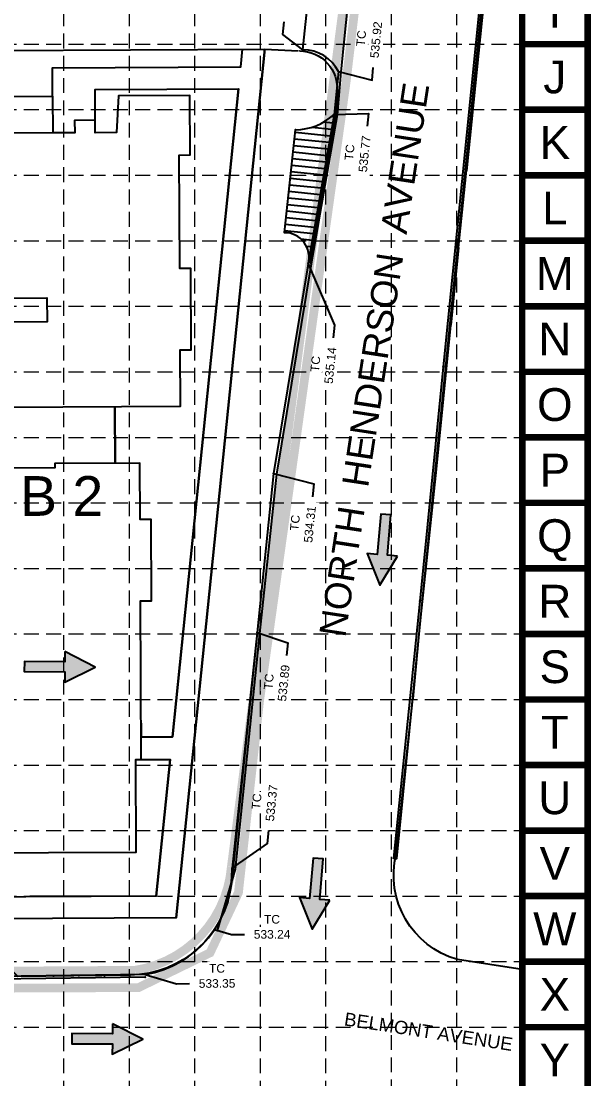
# Model space of a CAD drawing. Header units: feet. Extents: x 6046 to 7000, y 4530 to 5165.
# Drawn here: x 6870.7 to 7000.3, y 4780.6 to 5021 of the extents above; entities that cross this region are included whole.
import ezdxf
from ezdxf.enums import TextEntityAlignment as Align

# ---------------------------------------------------------------- set-up
doc = ezdxf.new("R2010")
doc.units = ezdxf.units.FT
doc.header["$LTSCALE"] = 30
doc.header["$MEASUREMENT"] = 0
for name, pattern in [('DASH', [1, 0.5, -0.5]), ('DOTS', [0.1901, 0.0001, -0.19]), ('HIDDEN', [0.375, 0.25, -0.125]), ('LEADER_LINE', [2, 1, 1])]:
    doc.linetypes.add(name, pattern=pattern)
for name, color, linetype in [('1 FLOW ARROWS', 7, 'Continuous'), ('1 LIMITS OF DISTURBANCE', 1, 'DASH'), ('1STAIR', 1, 'Continuous'), ('20051228_SURVEY', 1, 'Continuous'), ('20070516_TOPO', 1, 'Continuous'), ('BASE', 7, 'Continuous'), ('BLDG', 207, 'Continuous'), ('FROM_EASTON_ON_H', 1, 'Continuous'), ('GRID', 254, 'HIDDEN'), ('MH_BOUNDARY', 1, 'Continuous'), ('MOVE', 207, 'Continuous'), ('PROPOSED_CURB', 1, 'Continuous'), ('PROPOSED_SW', 1, 'Continuous'), ('SILT FENCE', 200, 'Continuous'), ('TOPO_MAP', 1, 'Continuous')]:
    doc.layers.add(name, color=color, linetype=linetype)
doc.styles.get("Standard").update_dxf_attribs({"font": 'ARIAL.TTF'})

# ---------------------------------------------------------------- blocks, each defined once
blk = doc.blocks.new('arrow')
blk.add_lwpolyline([(-67.01, -25.36), (-59.33, -25.42), (-59.57, -56.14), (-51.89, -56.2), (-51.65, -25.48), (-43.97, -25.54), (-55.3, -2.41), (-67.01, -25.36)], close=True)
at = {"color": 254}
for points in [[(-43.97, -25.54), (-67.01, -25.36), (-55.3, -2.41), (-67.01, -25.36)], [(-59.57, -56.14), (-51.89, -56.2), (-59.33, -25.42), (-51.65, -25.48)]]:
    blk.add_solid(points, dxfattribs=at)

msp = doc.modelspace()

# ---------------------------------------------------------------- linework, layer by layer
at = {"layer": '1STAIR', "color": 7, "linetype": 'Continuous', "flags": 128}
for points in [[(6877.83, 5010.41), (6920.68, 5010.63), (6921.09, 5014.63)], [(6905.97, 4817.21), (6926.12, 5014.66)], [(6877.86, 5003.91), (6877.83, 5010.41)], [(6887.52, 5005.46), (6920.17, 5005.63)], [(6887.56, 4998.46), (6887.52, 5005.46)], [(6905.14, 4858.33), (6920.17, 5005.63)], [(6892.07, 4920.52), (6892, 4933.4)], [(6892.19, 4920.52), (6892.13, 4933.4)], [(6898, 4861.46), (6898.02, 4858.3)], [(6898.02, 4858.3), (6905.14, 4858.33)], [(6896.79, 4853.17), (6904.62, 4853.21)], [(6901.45, 4822.19), (6904.62, 4853.21)], [(6901.45, 4822.19), (6872.71, 4822.04)], [(6905.97, 4817.21), (6793.32, 4816.64)]]:
    msp.add_lwpolyline(points, dxfattribs=at)
at = {"layer": '20051228_SURVEY', "color": 7, "linetype": 'Continuous', "flags": 128}
for points in [[(6970.18, 4969.57), (6974.02, 5006.82)], [(6970.18, 4969.57), (6968.44, 4951.87)], [(6961.43, 4884.13), (6965.14, 4919.19), (6968.44, 4951.87)], [(6961.4, 4884.15), (6959.75, 4867.01)], [(6956.03, 4831.73), (6959.75, 4867.01)]]:
    msp.add_lwpolyline(points, dxfattribs=at)
msp.add_lwpolyline([(6969.94, 4807.76), (6969.94, 4807.76, -0.405635), (6956.03, 4831.73), (6956.03, 4831.73)], format="xyb", dxfattribs=at)
at = {"layer": '20051228_SURVEY', "color": 7, "linetype": 'Continuous'}
msp.add_lwpolyline([(6984.66, 4805.52), (6969.94, 4807.76)], dxfattribs=at)
at = {"layer": '20070516_TOPO', "color": 7, "linetype": 'Continuous'}
for p, q in [((6946.51, 5040.8), (6943.44, 5009.47)), ((6934.78, 5014.46), (6936.86, 5034.39)), ((6975.8, 5032.86), (6966.67, 4942.47)), ((6976.27, 5032.81), (6967.2, 4942.41)), ((6942.88, 5009.54), (6941.86, 4999.8)), ((6943.44, 5009.47), (6942.6, 4999.67)), ((6941.86, 4999.8), (6936.01, 4965.84)), ((6942.6, 4999.67), (6936.69, 4965.83)), ((6930.57, 4972.92), (6933.13, 4996.31)), ((6936.01, 4965.84), (6928.13, 4918.22)), ((6936.69, 4965.83), (6928.78, 4918.05)), ((6966.67, 4942.47), (6961.34, 4889.18)), ((6967.2, 4942.41), (6961.92, 4889.36)), ((6928.13, 4918.22), (6924.36, 4882.1)), ((6928.78, 4918.05), (6924.93, 4881.87)), ((6961.34, 4889.18), (6955.4, 4830.8)), ((6961.92, 4889.36), (6956.04, 4830.75)), ((6924.36, 4882.1), (6918.68, 4828.5)), ((6924.93, 4881.87), (6919.36, 4828.29)), ((6919.36, 4828.29), (6915.29, 4814.35)), ((6898.95, 4804.35), (6839.73, 4803.56)), ((6898.9, 4803.73), (6839.81, 4803.01))]:
    msp.add_line(p, q, dxfattribs=at)
at = {"layer": '20070516_TOPO', "color": 7, "linetype": 'Continuous', "flags": 128}
for points in [[(6941.44, 4999.42), (6941.79, 4999.38)], [(6936.82, 4996.87), (6941.28, 4996.42)], [(6939.59, 4998.1), (6941.53, 4997.9)], [(6932.91, 4994.25), (6940.77, 4993.45)], [(6933.07, 4995.75), (6941.02, 4994.93)], [(6932.74, 4992.76), (6940.51, 4991.97)], [(6932.42, 4989.78), (6940, 4989.01)], [(6932.58, 4991.27), (6940.26, 4990.49)], [(6932.25, 4988.29), (6939.75, 4987.53)], [(6931.93, 4985.31), (6939.23, 4984.56)], [(6932.09, 4986.8), (6939.49, 4986.04)], [(6931.6, 4982.33), (6938.72, 4981.6)], [(6931.76, 4983.82), (6938.98, 4983.08)], [(6931.44, 4980.83), (6938.47, 4980.12)], [(6931.11, 4977.85), (6937.96, 4977.15)], [(6931.27, 4979.34), (6938.21, 4978.64)], [(6930.95, 4976.36), (6937.7, 4975.67)], [(6930.62, 4973.38), (6937.19, 4972.71)], [(6930.78, 4974.87), (6937.45, 4974.19)], [(6934.34, 4971.49), (6936.94, 4971.23)], [(6935.6, 4969.86), (6936.68, 4969.74)], [(6936.12, 4968.29), (6936.43, 4968.26)]]:
    msp.add_lwpolyline(points, dxfattribs=at)
at = {"layer": '20070516_TOPO', "color": 7, "linetype": 'Continuous'}
for centre, radius, start, end in [((6934.83, 5005.42), 9.04, 27.1033, 90.325), ((6933.06, 5009.16), 12.85, 270.325, 313.2307), ((6930.6, 4967.31), 5.6, 344.7277, 90.325), ((6895, 4827.71), 23.69, 279.5893, 1.9027)]:
    msp.add_arc(centre, radius, start, end, dxfattribs=at)
for p in [(6934.78, 5014.46), (6942.88, 5009.54), (6943.44, 5009.47), (6941.86, 4999.8), (6942.6, 4999.67), (6933.13, 4996.31), (6930.57, 4972.92), (6936.01, 4965.84), (6936.69, 4965.83), (6966.67, 4942.47), (6967.2, 4942.41), (6928.13, 4918.22), (6928.78, 4918.05), (6961.34, 4889.18), (6961.92, 4889.36), (6924.36, 4882.1), (6924.93, 4881.87), (6955.4, 4830.8), (6918.68, 4828.5), (6956.04, 4830.75), (6919.36, 4828.29), (6915.29, 4814.35), (6898.95, 4804.35), (6898.9, 4803.73)]:
    msp.add_point(p, dxfattribs=at)
at = {"layer": 'BASE', "color": 9}
msp.add_line((6984.63, 5149.78), (6984.63, 4583.91), dxfattribs=at)
at = {"layer": 'BASE', "const_width": 1.49}
for points in [[(6999.52, 5015.76), (6984.63, 5015.76)], [(6999.52, 5000.87), (6984.63, 5000.87)], [(6999.52, 4985.97), (6984.63, 4985.97)], [(6999.52, 4971.08), (6984.63, 4971.08)], [(6999.52, 4956.19), (6984.63, 4956.19)], [(6999.52, 4941.3), (6984.63, 4941.3)], [(6999.52, 4926.41), (6984.63, 4926.41)], [(6999.52, 4911.52), (6984.63, 4911.52)], [(6999.52, 4896.63), (6984.63, 4896.63)], [(6999.52, 4881.74), (6984.63, 4881.74)], [(6999.52, 4866.84), (6984.63, 4866.84)], [(6999.52, 4851.95), (6984.63, 4851.95)], [(6999.52, 4837.06), (6984.63, 4837.06)], [(6999.52, 4822.17), (6984.63, 4822.17)], [(6999.52, 4807.28), (6984.63, 4807.28)], [(6999.52, 4792.39), (6984.63, 4792.39)]]:
    msp.add_lwpolyline(points, dxfattribs=at)
at = {"layer": 'BLDG', "color": 7, "linetype": 'Continuous', "flags": 128}
for points in [[(6837.74, 4995.38), (6837.7, 5003.71), (6877.86, 5003.91), (6877.91, 4995.58)], [(6866.8, 4933.27), (6906.97, 4933.48), (6906.91, 4946.31), (6909.41, 4946.32), (6909.31, 4964.78), (6906.81, 4964.77), (6906.68, 4990.56), (6909.18, 4990.57), (6909.11, 5004.07), (6892.87, 5003.99), (6892.42, 4995.65), (6887.57, 4995.63), (6887.56, 4998.46), (6882.89, 4998.44), (6882.91, 4995.6), (6877.91, 4995.58), (6837.74, 4995.38)], [(6820.72, 4957.83), (6861.22, 4958.04), (6861.03, 4995.49), (6866.16, 4995.52), (6866.35, 4958.06), (6876.6, 4958.11), (6876.62, 4952.66), (6866.37, 4952.6), (6866.47, 4933.27), (6861.35, 4933.25), (6861.25, 4952.58), (6820.75, 4952.37)], [(6856.9, 4831.97), (6896.9, 4832.17), (6896.79, 4853.17), (6898.04, 4853.18), (6897.86, 4889.26), (6900.36, 4889.27), (6900.27, 4907.73), (6897.77, 4907.72), (6897.7, 4920.55), (6878.37, 4920.46), (6878.37, 4919.46), (6866.87, 4919.4)]]:
    msp.add_lwpolyline(points, dxfattribs=at)
at = {"layer": 'FROM_EASTON_ON_H', "color": 7, "linetype": 'Continuous', "flags": 128}
msp.add_lwpolyline([(6981.78, 5082.88), (6971.97, 4986.94)], dxfattribs=at)
at = {"layer": 'GRID', "color": 252, "linetype": 'HIDDEN', "lineweight": 0, "ltscale": 0.45}
for p, q in [((6880.39, 5149.78), (6880.39, 4628.52)), ((6895.28, 5149.78), (6895.28, 4628.52)), ((6910.17, 5149.78), (6910.17, 4628.52)), ((6925.06, 5149.78), (6925.06, 4628.52)), ((6939.95, 5149.78), (6939.95, 4628.52)), ((6954.82, 5150.02), (6954.82, 4628.52)), ((6969.71, 5150.02), (6969.71, 4628.52)), ((6061.37, 5015.76), (6984.63, 5015.76)), ((6061.37, 5000.87), (6984.63, 5000.87)), ((6061.37, 4985.97), (6984.63, 4985.97)), ((6061.37, 4971.08), (6984.63, 4971.08)), ((6061.37, 4956.19), (6984.63, 4956.19)), ((6061.37, 4941.3), (6984.63, 4941.3)), ((6061.37, 4926.41), (6984.63, 4926.41)), ((6061.37, 4911.52), (6984.63, 4911.52)), ((6061.37, 4896.63), (6984.63, 4896.63)), ((6061.37, 4881.74), (6984.63, 4881.74)), ((6061.37, 4866.84), (6984.63, 4866.84)), ((6061.37, 4851.95), (6984.63, 4851.95)), ((6061.37, 4837.06), (6984.63, 4837.06)), ((6061.37, 4822.17), (6984.63, 4822.17)), ((6061.37, 4807.28), (6984.63, 4807.28)), ((6061.37, 4792.39), (6984.63, 4792.39))]:
    msp.add_line(p, q, dxfattribs=at)
at = {"layer": 'MH_BOUNDARY', "color": 7}
for p, q in [((6926.14, 5014.56), (6128.63, 5010.12)), ((6933.74, 5014.16), (6926.14, 5014.56))]:
    msp.add_line(p, q, dxfattribs=at)
at = {"layer": 'PROPOSED_CURB', "color": 7, "linetype": 'Continuous', "flags": 128}
for points in [[(6934.04, 5014.2), (6934.04, 5014.2, -0.441046), (6942.56, 5004.97), (6942.56, 5004.97), (6942.1, 4999.71)], [(6928.13, 4918.22), (6924.36, 4882.1), (6918.54, 4825.26), (6918.54, 4825.26, -0.380635), (6895.45, 4804.19), (6895.45, 4804.19)]]:
    msp.add_lwpolyline(points, format="xyb", dxfattribs=at)
for points in [[(6942.11, 4999.76), (6936.19, 4965.92)], [(6936.01, 4965.84), (6928.13, 4918.22)], [(6895.45, 4804.19), (6869.97, 4803.88), (6861.82, 4811.83), (6773.41, 4811.23), (6765.43, 4803.17), (6748.45, 4803.05), (6740.41, 4811), (6674, 4810.55), (6666.07, 4802.49), (6652.27, 4802.4), (6644.3, 4810.35), (6605.27, 4810.09), (6600.27, 4815.04), (6579.92, 4814.91), (6567.13, 4801.95)]]:
    msp.add_lwpolyline(points, dxfattribs=at)
at = {"layer": 'PROPOSED_CURB', "color": 7, "linetype": 'DOTS', "flags": 128}
msp.add_lwpolyline([(6895.45, 4804.19), (6116.04, 4799.31)], dxfattribs=at)
at = {"layer": 'PROPOSED_SW', "color": 7, "linetype": 'Continuous', "flags": 128}
for points in [[(6926.12, 5014.66), (6905.97, 4817.21), (6793.32, 4816.64)], [(6877.86, 5003.91), (6877.83, 5010.41), (6920.68, 5010.63), (6921.09, 5014.63)], [(6887.56, 4998.46), (6887.52, 5005.46), (6920.17, 5005.63), (6905.14, 4858.33), (6898.02, 4858.3)], [(6896.79, 4853.17), (6904.62, 4853.21), (6901.45, 4822.19), (6856.95, 4821.96), (6856.9, 4831.96)]]:
    msp.add_lwpolyline(points, dxfattribs=at)
at = {"layer": 'TOPO_MAP', "color": 35, "linetype": 'LEADER_LINE', "flags": 128}
for points in [[(6934.78, 5014.46), (6930.24, 5017.92), (6930.54, 5020.83)], [(6942.88, 5009.54), (6950.5, 5007.56), (6950.79, 5010.47)], [(6941.86, 4999.8), (6949.72, 5000.01), (6949.42, 4997.1)], [(6936.01, 4965.84), (6941.94, 4951.92), (6941.65, 4949.01)], [(6928.13, 4918.22), (6937.29, 4915.82), (6937, 4912.91)], [(6924.36, 4882.1), (6931.34, 4879.74), (6931.05, 4876.83)], [(6918.68, 4828.5), (6926.72, 4834.15), (6927.01, 4837.06)], [(6914.7, 4814.56), (6918.56, 4813.43), (6921.48, 4813.45)], [(6898.95, 4804.35), (6906.04, 4802.27), (6908.97, 4802.29)]]:
    msp.add_lwpolyline(points, dxfattribs=at)

# ---------------------------------------------------------------- block references
at = {"layer": '1 FLOW ARROWS', "zscale": 0.3}
for p, xscale, yscale, rotation in [((6935.65, 4893.4), 0.3000000000004515, 0.3000000000004377, 175.5126798201979), ((6888.3, 4857.61), 0.2999999999992724, 0.2999999999992724, 270), ((6899.11, 4773.07), 0.2999999999992724, 0.2999999999992724, 270)]:
    msp.add_blockref('arrow', p, dxfattribs=dict(at, xscale=xscale, yscale=yscale, rotation=rotation))

# ---------------------------------------------------------------- texts
at = {"insert": (6879.93, 4917.6), "char_height": 9.025, "width": 43.7109, "attachment_point": 2}
msp.add_mtext('B 2', dxfattribs=at)
at = {"layer": 'BASE'}
for s, p in [('I', (6992.07, 5023.2)), ('J', (6992.07, 5008.31)), ('K', (6992.07, 4993.42)), ('L', (6992.07, 4978.53)), ('M', (6992.07, 4963.64)), ('N', (6992.07, 4948.75)), ('O', (6992.07, 4933.86)), ('P', (6992.07, 4918.96)), ('Q', (6992.07, 4904.07)), ('R', (6992.07, 4889.18)), ('S', (6992.07, 4874.29)), ('T', (6992.07, 4859.4)), ('U', (6992.07, 4844.51)), ('V', (6992.07, 4829.62)), ('W', (6992.07, 4814.73)), ('X', (6992.07, 4799.83)), ('Y', (6992.07, 4784.94))]:
    msp.add_text(s, height=7.45, dxfattribs=at).set_placement(p, align=Align.MIDDLE_CENTER)
at = {"layer": 'MOVE', "color": 7, "linetype": 'Continuous'}
msp.add_text('BELMONT AVENUE', height=3, rotation=351.2969, dxfattribs=at).set_placement((6963.13, 4789.89), align=Align.CENTER)

# ---------------------------------------------------------------- next in the draw order: wipeouts: each hides what was drawn before it
for points in [[(6952.52, 5011.09), (6953.63, 5022.06), (6950.34, 5022.39), (6949.22, 5011.43)], [(6949.88, 4985.18), (6950.99, 4996.14), (6947.69, 4996.48), (6946.58, 4985.51)], [(6942.12, 4937.23), (6943.2, 4947.92), (6939.9, 4948.25), (6938.82, 4937.56)], [(6937.5, 4901.4), (6938.53, 4911.53), (6935.23, 4911.87), (6934.2, 4901.73)], [(6931.51, 4864.96), (6932.61, 4875.83), (6929.31, 4876.16), (6928.21, 4865.29)], [(6928.74, 4837.68), (6929.85, 4848.65), (6926.56, 4848.98), (6925.44, 4838.02)], [(6922.24, 4811.8), (6933.36, 4811.86), (6933.34, 4815.18), (6922.22, 4815.11)], [(6909.77, 4800.64), (6920.79, 4800.7), (6920.77, 4804.02), (6909.75, 4803.95)]]:
    msp.add_wipeout(points).dxf.layer = 'TOPO_MAP'

# ---------------------------------------------------------------- next in the draw order: block references
at = {"layer": '1 FLOW ARROWS', "xscale": 0.3000000000004515, "yscale": 0.3000000000004377, "zscale": 0.3, "rotation": 175.5126798201979}
msp.add_blockref('arrow', (6920.27, 4815.21), dxfattribs=at)

# ---------------------------------------------------------------- next in the draw order: texts
at = {"layer": 'TOPO_MAP', "color": 35, "linetype": 'Continuous'}
for s, rotation, p in [('535.92', 84.2083, (6950.46, 5016.84)), ('535.77', 84.2083, (6947.82, 4990.92)), ('535.14', 84.2083, (6940.04, 4942.84)), ('534.31', 84.2083, (6935.39, 4906.73)), ('533.89', 84.2083, (6929.44, 4870.66)), ('533.37', 84.2083, (6926.68, 4843.43)), ('533.24', 0.325, (6927.78, 4814.46)), ('533.35', 0.325, (6915.27, 4803.3))]:
    msp.add_text(s, height=1.95, rotation=rotation, dxfattribs=at).set_placement(p, align=Align.TOP_CENTER)

# ---------------------------------------------------------------- next in the draw order: wipeouts: each hides what was drawn before it
for points in [[(6949.46, 5014.72), (6949.91, 5019.12), (6946.61, 5019.46), (6946.16, 5015.05)], [(6946.82, 4988.8), (6947.26, 4993.21), (6943.96, 4993.54), (6943.52, 4989.13)], [(6939.04, 4940.71), (6939.49, 4945.12), (6936.19, 4945.46), (6935.74, 4941.05)], [(6934.39, 4904.61), (6934.84, 4909.01), (6931.54, 4909.35), (6931.1, 4904.94)], [(6928.44, 4868.53), (6928.89, 4872.94), (6925.59, 4873.27), (6925.14, 4868.87)], [(6925.68, 4841.31), (6926.13, 4845.71), (6922.83, 4846.05), (6922.38, 4841.64)], [(6925.56, 4815.23), (6929.99, 4815.25), (6929.97, 4818.57), (6925.55, 4818.54)], [(6913.05, 4804.07), (6917.48, 4804.09), (6917.46, 4807.41), (6913.03, 4807.38)]]:
    msp.add_wipeout(points).dxf.layer = 'TOPO_MAP'

# ---------------------------------------------------------------- next in the draw order: linework, layer by layer
at = {"layer": '1 LIMITS OF DISTURBANCE', "ltscale": 0.4, "const_width": 2, "flags": 128}
msp.add_lwpolyline([(6101.17, 4826.86), (6119.47, 5018.64), (6096.14, 5021.33), (6098.29, 5043.5), (6122.31, 5040.95), (6122.38, 5033.9), (6129.8, 5034.29), (6283.72, 5035.18), (6725.26, 5037.68), (6917.8, 5038.14), (6937.03, 5038.21), (6946.05, 5044.1), (6948.99, 5043.94), (6944.62, 5007.27), (6924.92, 4866.5), (6920.13, 4822.96), (6913.67, 4809.28), (6897.42, 4801.38), (6112.12, 4798.15), (6103.9, 4802.97), (6099.86, 4811.49)], close=True, dxfattribs=at)
at = {"layer": 'BASE', "const_width": 1.49}
for points in [[(6046.48, 4569.02), (6999.52, 4569.02), (6999.52, 5164.67), (6046.48, 5164.67)], [(6061.34, 4583.91), (6984.67, 4583.88), (6984.65, 5149.79), (6061.53, 5149.8)]]:
    msp.add_lwpolyline(points, close=True, dxfattribs=at)
at = {"layer": 'SILT FENCE', "const_width": 2, "flags": 128}
msp.add_lwpolyline([(6121.85, 5030.72), (6121.11, 5014.1), (6102.85, 4815.96, 0.48185), (6117.13, 4800.49), (6896.6, 4805.3, 0.347065), (6918.53, 4828.84), (6946.21, 5041.44)], format="xyb", dxfattribs=at)

# ---------------------------------------------------------------- next in the draw order: texts
at = {"layer": '20070516_TOPO', "color": 7, "linetype": 'Continuous'}
msp.add_text('NORTH  HENDERSON  AVENUE', height=6, rotation=81.3269, dxfattribs=at).set_placement((6948.04, 4944.5), align=Align.TOP_CENTER)
at = {"layer": 'TOPO_MAP', "color": 35, "linetype": 'Continuous'}
for rotation, p in [(84.2083, (6947.06, 5017.18)), (84.2083, (6944.42, 4991.27)), (84.2083, (6936.65, 4943.18)), (84.2083, (6932, 4907.08)), (84.2083, (6926.05, 4871)), (84.2083, (6923.28, 4843.77)), (0.325, (6927.76, 4817.87)), (0.325, (6915.25, 4806.71))]:
    msp.add_text('TC', height=1.95, rotation=rotation, dxfattribs=at).set_placement(p, align=Align.TOP_CENTER)

doc.saveas('drawing.dxf')
